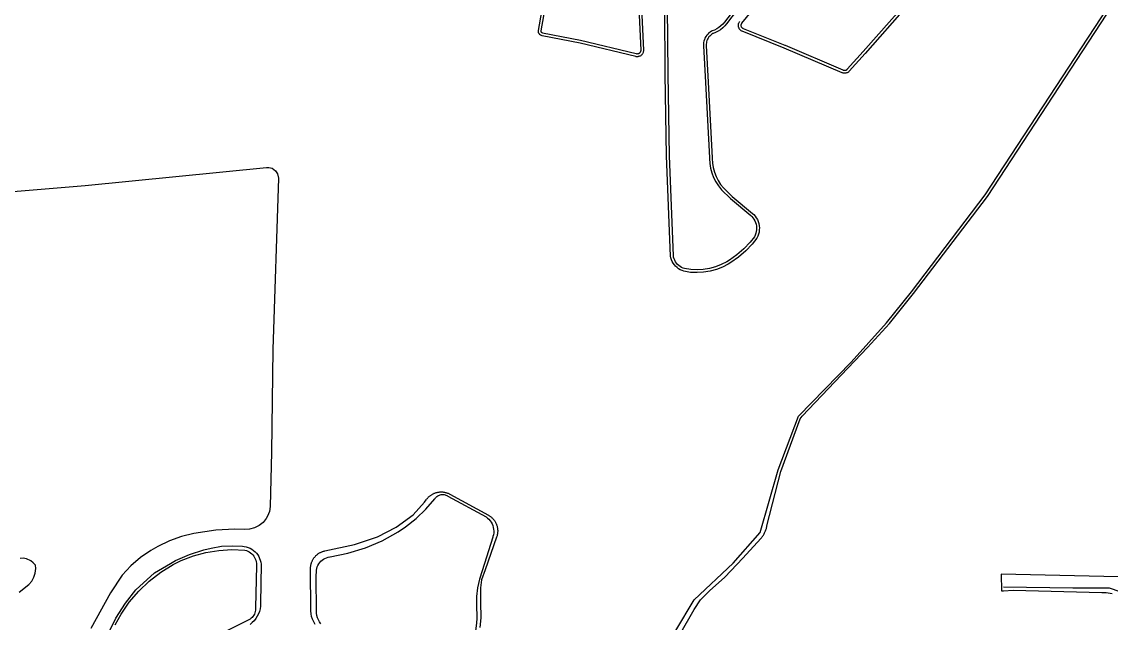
# Model space of a CAD drawing. Header units: millimetres. Extents: x 676447 to 689606, y 7455628 to 7463967.
# Drawn here: x 685323 to 685926, y 7461933 to 7462266 of the extents above; entities that cross this region are included whole.
import ezdxf

# ---------------------------------------------------------------- set-up
doc = ezdxf.new("R2010")
doc.units = ezdxf.units.MM
doc.header["$LTSCALE"] = 0.1
doc.header["$MEASUREMENT"] = 0
doc.layers.add('MUB_MEIOFIO', color=7, linetype='Continuous')
doc.layers.add('MUB_QUADRAS', color=7, linetype='Continuous')

msp = doc.modelspace()

# ---------------------------------------------------------------- linework, layer by layer
at = {"layer": 'MUB_MEIOFIO', "linetype": 'Continuous'}
for points in [[(685666.05, 7462269.55), (685666.89, 7462250.07), (685666.89, 7462249.83), (685666.86, 7462249.47), (685666.79, 7462249.12), (685666.69, 7462248.79), (685666.54, 7462248.43), (685666.37, 7462248.12), (685666.17, 7462247.82), (685665.93, 7462247.53), (685665.67, 7462247.28), (685665.33, 7462247.02), (685665.01, 7462246.84), (685664.71, 7462246.7), (685664.37, 7462246.57), (685664.01, 7462246.49), (685663.67, 7462246.44), (685663.27, 7462246.42), (685662.88, 7462246.45), (685662.57, 7462246.51), (685631.76, 7462253.89), (685610.73, 7462258.08), (685610.49, 7462258.13), (685610.17, 7462258.26), (685610, 7462258.35), (685610, 7462258.35), (685609.76, 7462258.48), (685609.56, 7462258.66), (685609.56, 7462258.66), (685609.41, 7462258.8), (685609.16, 7462259.07), (685609.03, 7462259.31), (685608.94, 7462259.48), (685608.83, 7462259.74), (685608.76, 7462259.97), (685608.7, 7462260.29), (685608.7, 7462260.55), (685608.7, 7462260.75), (685608.73, 7462260.96), (685620.28, 7462326.31)], [(685684.87, 7461928.59), (685694.87, 7461945.64), (685716.51, 7461965.95), (685731.42, 7461982.8), (685741.4, 7462017.51), (685752.73, 7462047.26), (685781.88, 7462077.26), (685801.35, 7462098.98), (685815.24, 7462116.25), (685856.15, 7462169.98), (685945.18, 7462306.17)], [(685726.58, 7462282.67), (685712.89, 7462264.65), (685711.92, 7462263.47), (685710.78, 7462262.36), (685709.55, 7462261.39), (685708.23, 7462260.53), (685706.81, 7462259.82), (685705.49, 7462259.33), (685705.32, 7462259.24), (685704.68, 7462258.86), (685704.09, 7462258.42), (685703.56, 7462257.92), (685703.09, 7462257.38), (685702.67, 7462256.78), (685702.32, 7462256.14), (685702.04, 7462255.48), (685701.83, 7462254.78), (685701.69, 7462254.06), (685701.62, 7462253.35), (685701.64, 7462252.57), (685702.75, 7462232.29), (685704.92, 7462190.44), (685704.92, 7462190.13), (685705.05, 7462187.54), (685705.46, 7462185.01), (685706.13, 7462182.54), (685707.04, 7462180.15), (685708.21, 7462177.88), (685709.6, 7462175.73), (685711.2, 7462173.75), (685716.05, 7462169.04), (685727.31, 7462159.66), (685727.93, 7462159.07), (685728.69, 7462158.19), (685729.36, 7462157.23), (685729.93, 7462156.2), (685730.38, 7462155.12), (685730.72, 7462153.99), (685730.94, 7462152.84), (685731.04, 7462151.67), (685731.02, 7462150.5), (685730.87, 7462149.34), (685730.6, 7462148.19), (685730.22, 7462147.09), (685729.68, 7462145.95), (685727.13, 7462142.66), (685723.54, 7462138.84), (685719.56, 7462135.42), (685715.28, 7462132.44), (685713.79, 7462131.53), (685710.6, 7462129.87), (685707.22, 7462128.56), (685703.74, 7462127.61), (685700.17, 7462127.03), (685696.56, 7462126.83), (685692.95, 7462127), (685689.31, 7462127.56), (685688.23, 7462127.93), (685687.26, 7462128.39), (685686.33, 7462128.95), (685685.47, 7462129.59), (685684.67, 7462130.34), (685683.97, 7462131.16), (685683.35, 7462132.04), (685682.83, 7462132.99), (685682.41, 7462133.99), (685682.09, 7462135.02), (685681.9, 7462136.03), (685679.68, 7462191.45), (685679.68, 7462191.49), (685678.94, 7462236.84), (685678.73, 7462273.66)], [(685812.72, 7462274.37), (685789.71, 7462248.31), (685780.8, 7462238.39), (685780.59, 7462238.18), (685780.31, 7462237.94), (685779.98, 7462237.74), (685779.65, 7462237.57), (685779.32, 7462237.45), (685778.97, 7462237.34), (685778.57, 7462237.28), (685778.22, 7462237.27), (685777.87, 7462237.28), (685777.47, 7462237.34), (685777.13, 7462237.44), (685776.87, 7462237.53), (685744.82, 7462251.2), (685744.79, 7462251.21), (685721.59, 7462260.52), (685721.28, 7462260.66), (685720.99, 7462260.84), (685720.69, 7462261.05), (685720.41, 7462261.31), (685720.17, 7462261.59), (685719.95, 7462261.89), (685719.77, 7462262.23), (685719.64, 7462262.55), (685719.52, 7462262.89), (685719.44, 7462263.27), (685719.41, 7462263.66), (685719.42, 7462264.02), (685719.46, 7462264.38), (685719.55, 7462264.76), (685719.66, 7462265.07), (685719.8, 7462265.41), (685720.01, 7462265.74), (685720.18, 7462265.98)], [(685485.08, 7461932.01), (685484.29, 7461933.39), (685483.64, 7461934.84), (685483.15, 7461936.35), (685482.82, 7461937.91), (685482.66, 7461939.49), (685482.54, 7461962.87), (685482.54, 7461963.22), (685482.56, 7461963.57), (685482.59, 7461963.92), (685482.63, 7461964.26), (685482.68, 7461964.61), (685482.74, 7461964.95), (685482.82, 7461965.29), (685482.91, 7461965.63), (685483.01, 7461965.96), (685483.12, 7461966.3), (685483.25, 7461966.62), (685483.38, 7461966.94), (685483.53, 7461967.26), (685483.68, 7461967.57), (685483.85, 7461967.88), (685484.03, 7461968.18), (685484.22, 7461968.47), (685484.42, 7461968.76), (685484.62, 7461969.04), (685484.84, 7461969.31), (685485.07, 7461969.58), (685485.31, 7461969.83), (685485.55, 7461970.08), (685485.81, 7461970.32), (685486.07, 7461970.55), (685486.34, 7461970.77), (685486.62, 7461970.98), (685486.9, 7461971.18), (685487.19, 7461971.38), (685487.49, 7461971.56), (685487.79, 7461971.73), (685488.11, 7461971.89), (685488.42, 7461972.04), (685488.74, 7461972.18), (685489.07, 7461972.3), (685489.4, 7461972.42), (685489.73, 7461972.52), (685490.07, 7461972.61), (685490.41, 7461972.69), (685506.88, 7461976.29), (685519.59, 7461980.56), (685529.9, 7461985.75), (685539.37, 7461992.58), (685545.68, 7461999.65), (685546.58, 7462000.98), (685546.78, 7462001.26), (685546.98, 7462001.53), (685547.2, 7462001.8), (685547.42, 7462002.05), (685547.66, 7462002.31), (685547.9, 7462002.55), (685548.15, 7462002.78), (685548.41, 7462003.01), (685548.68, 7462003.22), (685548.95, 7462003.43), (685549.23, 7462003.63), (685549.52, 7462003.82), (685549.81, 7462004), (685550.11, 7462004.16), (685550.41, 7462004.32), (685550.72, 7462004.47), (685551.04, 7462004.61), (685551.36, 7462004.73), (685551.68, 7462004.85), (685552.01, 7462004.95), (685552.34, 7462005.04), (685552.67, 7462005.12), (685553.01, 7462005.19), (685553.35, 7462005.25), (685553.68, 7462005.29), (685554.03, 7462005.33), (685554.37, 7462005.35), (685554.71, 7462005.36), (685555.05, 7462005.36), (685555.4, 7462005.35), (685555.74, 7462005.32), (685556.08, 7462005.29), (685556.42, 7462005.24), (685556.76, 7462005.18), (685557.09, 7462005.11), (685557.43, 7462005.03), (685557.76, 7462004.93), (685558.08, 7462004.83), (685558.41, 7462004.71), (685558.72, 7462004.58), (685559.04, 7462004.45), (685559.35, 7462004.3), (685559.65, 7462004.14), (685580.99, 7461992.47), (685581.29, 7461992.3), (685581.58, 7461992.12), (685581.87, 7461991.93), (685582.15, 7461991.73), (685582.42, 7461991.52), (685582.68, 7461991.3), (685582.94, 7461991.07), (685583.19, 7461990.84), (685583.43, 7461990.59), (685583.66, 7461990.34), (685583.88, 7461990.08), (685584.09, 7461989.81), (685584.3, 7461989.53), (685584.49, 7461989.25), (685584.68, 7461988.96), (685584.85, 7461988.66), (685585.01, 7461988.36), (685585.17, 7461988.06), (685585.31, 7461987.74), (685585.44, 7461987.43), (685585.57, 7461987.11), (685585.68, 7461986.78), (685585.78, 7461986.45), (685585.86, 7461986.12), (685585.94, 7461985.79), (685586.01, 7461985.45), (685586.06, 7461985.11), (685586.1, 7461984.77), (685586.13, 7461984.43), (685586.15, 7461984.09), (685586.16, 7461983.74), (685586.15, 7461983.4), (685586.13, 7461983.06), (685586.1, 7461982.72), (685586.06, 7461982.38), (685586.01, 7461982.04), (685585.95, 7461981.7), (685585.87, 7461981.37), (685585.79, 7461981.03), (685585.69, 7461980.7), (685585.58, 7461980.38), (685579.13, 7461962.21), (685577.26, 7461956.6), (685576.56, 7461952.28), (685576.56, 7461944.34), (685576.8, 7461935.69), (685576.33, 7461930.32)], [(685371.63, 7461928.88), (685374.73, 7461935.37), (685380.16, 7461943.79), (685385.78, 7461951.15), (685396.14, 7461960.55), (685404.91, 7461965.79), (685407.81, 7461967.33), (685415.51, 7461970.73), (685423.53, 7461973.31), (685427.42, 7461974.29), (685433.21, 7461975.22), (685439.08, 7461975.53), (685444.94, 7461975.23), (685445.86, 7461975.14), (685446.97, 7461974.93), (685448.04, 7461974.6), (685449.08, 7461974.16), (685450.07, 7461973.62), (685450.99, 7461972.97), (685451.84, 7461972.24), (685452.62, 7461971.41), (685453.3, 7461970.51), (685453.88, 7461969.55), (685454.36, 7461968.53), (685454.72, 7461967.47), (685454.98, 7461966.37), (685455.12, 7461965.25), (685454.84, 7461943.61), (685454.78, 7461942.12), (685454.57, 7461940.65), (685454.21, 7461939.2), (685453.69, 7461937.8), (685453.04, 7461936.46), (685452.24, 7461935.2), (685451.32, 7461934.03), (685450.28, 7461932.96), (685449.14, 7461932.01)], [(685866.21, 7461952.8), (685904.59, 7461952.27), (685924.76, 7461952.27), (685937.16, 7461948.05)]]:
    msp.add_lwpolyline(points, dxfattribs=at)
at = {"layer": 'MUB_QUADRAS', "linetype": 'Continuous'}
for points in [[(685664.52, 7462269.5), (685665.36, 7462250.04), (685665.36, 7462249.9), (685665.34, 7462249.69), (685665.3, 7462249.49), (685665.24, 7462249.29), (685665.16, 7462249.09), (685665.06, 7462248.91), (685664.95, 7462248.74), (685664.81, 7462248.58), (685664.66, 7462248.43), (685664.49, 7462248.3), (685664.31, 7462248.2), (685664.12, 7462248.11), (685663.93, 7462248.04), (685663.72, 7462247.99), (685663.52, 7462247.96), (685663.31, 7462247.95), (685663.1, 7462247.97), (685662.89, 7462248.01), (685632.09, 7462255.39), (685611.03, 7462259.58), (685610.93, 7462259.6), (685610.83, 7462259.64), (685610.74, 7462259.69), (685610.65, 7462259.74), (685610.57, 7462259.81), (685610.49, 7462259.88), (685610.42, 7462259.96), (685610.37, 7462260.05), (685610.32, 7462260.14), (685610.28, 7462260.24), (685610.25, 7462260.34), (685610.23, 7462260.44), (685610.23, 7462260.55), (685610.23, 7462260.65), (685610.24, 7462260.73), (685621.81, 7462326.18)], [(685694.96, 7461940.19), (685698.38, 7461945.67), (685703.37, 7461950.49), (685711.9, 7461958.06), (685721.88, 7461968.67), (685731.86, 7461979.61), (685732.16, 7461979.95), (685732.45, 7461980.31), (685732.73, 7461980.67), (685733, 7461981.05), (685733.25, 7461981.43), (685733.5, 7461981.82), (685733.72, 7461982.22), (685733.94, 7461982.62), (685734.14, 7461983.03), (685734.33, 7461983.45), (685734.5, 7461983.88), (685734.66, 7461984.31), (685734.81, 7461984.74), (685734.94, 7461985.18), (685735.05, 7461985.63), (685735.15, 7461986.08), (685735.24, 7461986.53), (685742.95, 7462016.59), (685753.56, 7462045.93), (685754.71, 7462047.39), (685790.9, 7462085.38), (685803.06, 7462098.67), (685816.45, 7462115.31), (685857.4, 7462169.1), (685946.59, 7462305.53)], [(685725.35, 7462283.58), (685711.69, 7462265.6), (685710.79, 7462264.51), (685709.77, 7462263.51), (685708.66, 7462262.63), (685707.47, 7462261.86), (685706.2, 7462261.23), (685704.87, 7462260.73), (685704.58, 7462260.58), (685703.82, 7462260.13), (685703.11, 7462259.59), (685702.46, 7462258.99), (685701.88, 7462258.32), (685701.37, 7462257.59), (685700.94, 7462256.81), (685700.6, 7462256), (685700.34, 7462255.15), (685700.17, 7462254.28), (685700.09, 7462253.4), (685700.11, 7462252.51), (685701.22, 7462232.21), (685703.39, 7462190.4), (685703.39, 7462190.09), (685703.53, 7462187.38), (685703.96, 7462184.69), (685704.67, 7462182.07), (685705.64, 7462179.53), (685706.88, 7462177.11), (685708.36, 7462174.83), (685710.07, 7462172.72), (685715.03, 7462167.9), (685726.29, 7462158.52), (685726.82, 7462158.01), (685727.48, 7462157.25), (685728.06, 7462156.42), (685728.55, 7462155.53), (685728.94, 7462154.6), (685729.23, 7462153.63), (685729.42, 7462152.63), (685729.51, 7462151.62), (685729.49, 7462150.61), (685729.36, 7462149.61), (685729.13, 7462148.62), (685728.8, 7462147.67), (685728.37, 7462146.75), (685725.97, 7462143.66), (685722.48, 7462139.95), (685718.62, 7462136.63), (685714.44, 7462133.72), (685713.04, 7462132.86), (685709.97, 7462131.27), (685706.74, 7462130.02), (685703.41, 7462129.11), (685700, 7462128.55), (685696.55, 7462128.36), (685693.1, 7462128.52), (685689.68, 7462129.05), (685688.81, 7462129.35), (685687.98, 7462129.74), (685687.19, 7462130.22), (685686.45, 7462130.77), (685685.78, 7462131.4), (685685.18, 7462132.1), (685684.65, 7462132.85), (685684.21, 7462133.66), (685683.85, 7462134.51), (685683.58, 7462135.39), (685683.42, 7462136.21), (685681.21, 7462191.48), (685681.21, 7462191.5), (685680.47, 7462236.86), (685680.26, 7462274.01)], [(685811.54, 7462275.34), (685788.57, 7462249.33), (685779.71, 7462239.46), (685779.56, 7462239.32), (685779.4, 7462239.18), (685779.22, 7462239.07), (685779.03, 7462238.97), (685778.84, 7462238.9), (685778.64, 7462238.84), (685778.43, 7462238.81), (685778.22, 7462238.8), (685778.01, 7462238.81), (685777.8, 7462238.84), (685777.6, 7462238.9), (685777.43, 7462238.96), (685745.46, 7462252.59), (685745.42, 7462252.61), (685722.2, 7462261.92), (685722.01, 7462262.01), (685721.83, 7462262.12), (685721.66, 7462262.24), (685721.51, 7462262.38), (685721.37, 7462262.54), (685721.25, 7462262.71), (685721.15, 7462262.89), (685721.07, 7462263.09), (685721, 7462263.29), (685720.96, 7462263.49), (685720.94, 7462263.7), (685720.95, 7462263.91), (685720.97, 7462264.12), (685721.02, 7462264.32), (685721.09, 7462264.52), (685721.17, 7462264.71), (685721.28, 7462264.89), (685721.39, 7462265.04), (685735.21, 7462282.06)], [(685260.34, 7462166.92), (685357.66, 7462175.06), (685458.11, 7462185.13), (685459.37, 7462185.12), (685461.2, 7462184.62), (685462.29, 7462183.99), (685463.22, 7462183.14), (685464.25, 7462181.55), (685464.76, 7462179.16), (685461.7, 7462084.19), (685460.84, 7462027.47), (685460.17, 7461997.36), (685459.73, 7461994.57), (685458.72, 7461991.92), (685458.01, 7461990.7), (685456.23, 7461988.5), (685454.03, 7461986.71), (685451.51, 7461985.43), (685448.78, 7461984.69), (685445.94, 7461984.54), (685440.56, 7461984.71), (685430.08, 7461984.21), (685417.89, 7461982.3), (685411.04, 7461980.63), (685404.41, 7461978.26), (685398.06, 7461975.2), (685394.12, 7461972.94), (685388.37, 7461968.95), (685383.07, 7461964.38), (685378.27, 7461959.28), (685371.78, 7461949.45), (685360.85, 7461929.64)], [(685488.19, 7461932.24), (685487.48, 7461933.32), (685486.89, 7461934.47), (685486.41, 7461935.68), (685486.07, 7461936.93), (685485.86, 7461938.21), (685485.79, 7461939.34), (685485.59, 7461958.2), (685485.79, 7461962.06), (685485.99, 7461962.96), (685486.27, 7461963.84), (685486.65, 7461964.69), (685487.12, 7461965.48), (685487.66, 7461966.23), (685488.29, 7461966.92), (685488.98, 7461967.53), (685489.73, 7461968.07), (685490.53, 7461968.53), (685491.37, 7461968.91), (685492.25, 7461969.19), (685493.16, 7461969.38), (685493.31, 7461969.4), (685503.22, 7461971.36), (685512.88, 7461974.35), (685522.17, 7461978.33), (685530.99, 7461983.26), (685535.08, 7461985.99), (685541.03, 7461990.6), (685546.46, 7461995.8), (685551.32, 7462001.54), (685551.46, 7462001.72), (685551.77, 7462002.14), (685552.13, 7462002.53), (685552.52, 7462002.88), (685552.95, 7462003.18), (685553.41, 7462003.44), (685553.89, 7462003.65), (685554.39, 7462003.81), (685554.9, 7462003.92), (685555.43, 7462003.97), (685555.95, 7462003.96), (685556.48, 7462003.9), (685556.99, 7462003.79), (685557.49, 7462003.62), (685557.97, 7462003.41), (685558.42, 7462003.14), (685558.5, 7462003.09), (685579.77, 7461991.55), (685580.58, 7461990.91), (685581.33, 7461990.2), (685581.99, 7461989.41), (685582.57, 7461988.55), (685583.05, 7461987.64), (685583.44, 7461986.68), (685583.72, 7461985.69), (685583.9, 7461984.67), (685583.97, 7461983.64), (685583.94, 7461982.61), (685583.79, 7461981.59), (685583.54, 7461980.59), (685583.42, 7461980.21), (685577.56, 7461961.69), (685576.04, 7461957.05), (685575.02, 7461952.28), (685574.49, 7461947.42), (685574.46, 7461943.06), (685574.67, 7461935.43), (685574.48, 7461932.68), (685572.78, 7461919.75)], [(685321.29, 7461949.86), (685326.58, 7461954.11), (685328.2, 7461955.95), (685329.4, 7461958.1), (685330.12, 7461960.44), (685330.35, 7461962.88), (685330.17, 7461964.78), (685329.04, 7461966.15), (685327.66, 7461967.26), (685325.22, 7461968.32), (685323.47, 7461968.58), (685321.7, 7461968.47)], [(685374.39, 7461931.78), (685377.62, 7461937.63), (685382.17, 7461944.28), (685387.38, 7461950.41), (685393.21, 7461955.96), (685399.59, 7461960.87), (685406.44, 7461965.09), (685410.9, 7461967.3), (685417.64, 7461969.92), (685424.61, 7461971.83), (685431.74, 7461973), (685438.96, 7461973.41), (685446.18, 7461973.07), (685447.01, 7461972.84), (685447.81, 7461972.52), (685448.57, 7461972.12), (685449.29, 7461971.65), (685449.96, 7461971.1), (685450.56, 7461970.48), (685451.09, 7461969.81), (685451.56, 7461969.08), (685451.94, 7461968.31), (685452.24, 7461967.5), (685452.46, 7461966.67), (685452.58, 7461965.82), (685452.62, 7461964.95), (685452.59, 7461964.35), (685452.06, 7461941.38), (685452.09, 7461940.63), (685452.03, 7461939.88), (685451.9, 7461939.14), (685451.7, 7461938.42), (685451.41, 7461937.72), (685451.06, 7461937.06), (685450.64, 7461936.43), (685450.16, 7461935.86), (685449.62, 7461935.34), (685449.03, 7461934.87), (685448.39, 7461934.48), (685448.07, 7461934.31), (685433.23, 7461926.84)], [(686124.43, 7461953.83), (685864.93, 7461959.8), (685865.16, 7461950.66), (685866.3, 7461950.66), (685871.49, 7461950.85), (685871.55, 7461950.85), (685920.59, 7461949.7), (685923.05, 7461949.61), (685926.37, 7461949.18)], [(685679.89, 7461913.74), (685694.96, 7461940.19)]]:
    msp.add_lwpolyline(points, dxfattribs=at)

doc.saveas('drawing.dxf')
